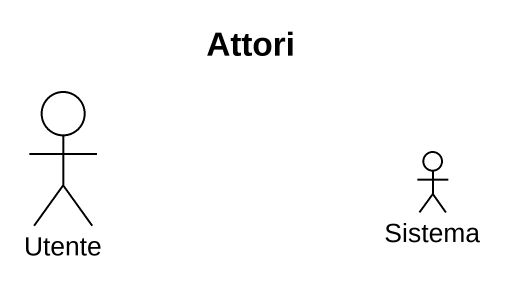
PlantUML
@startuml
title Attori
actor Utente
actor Sistema
@enduml
